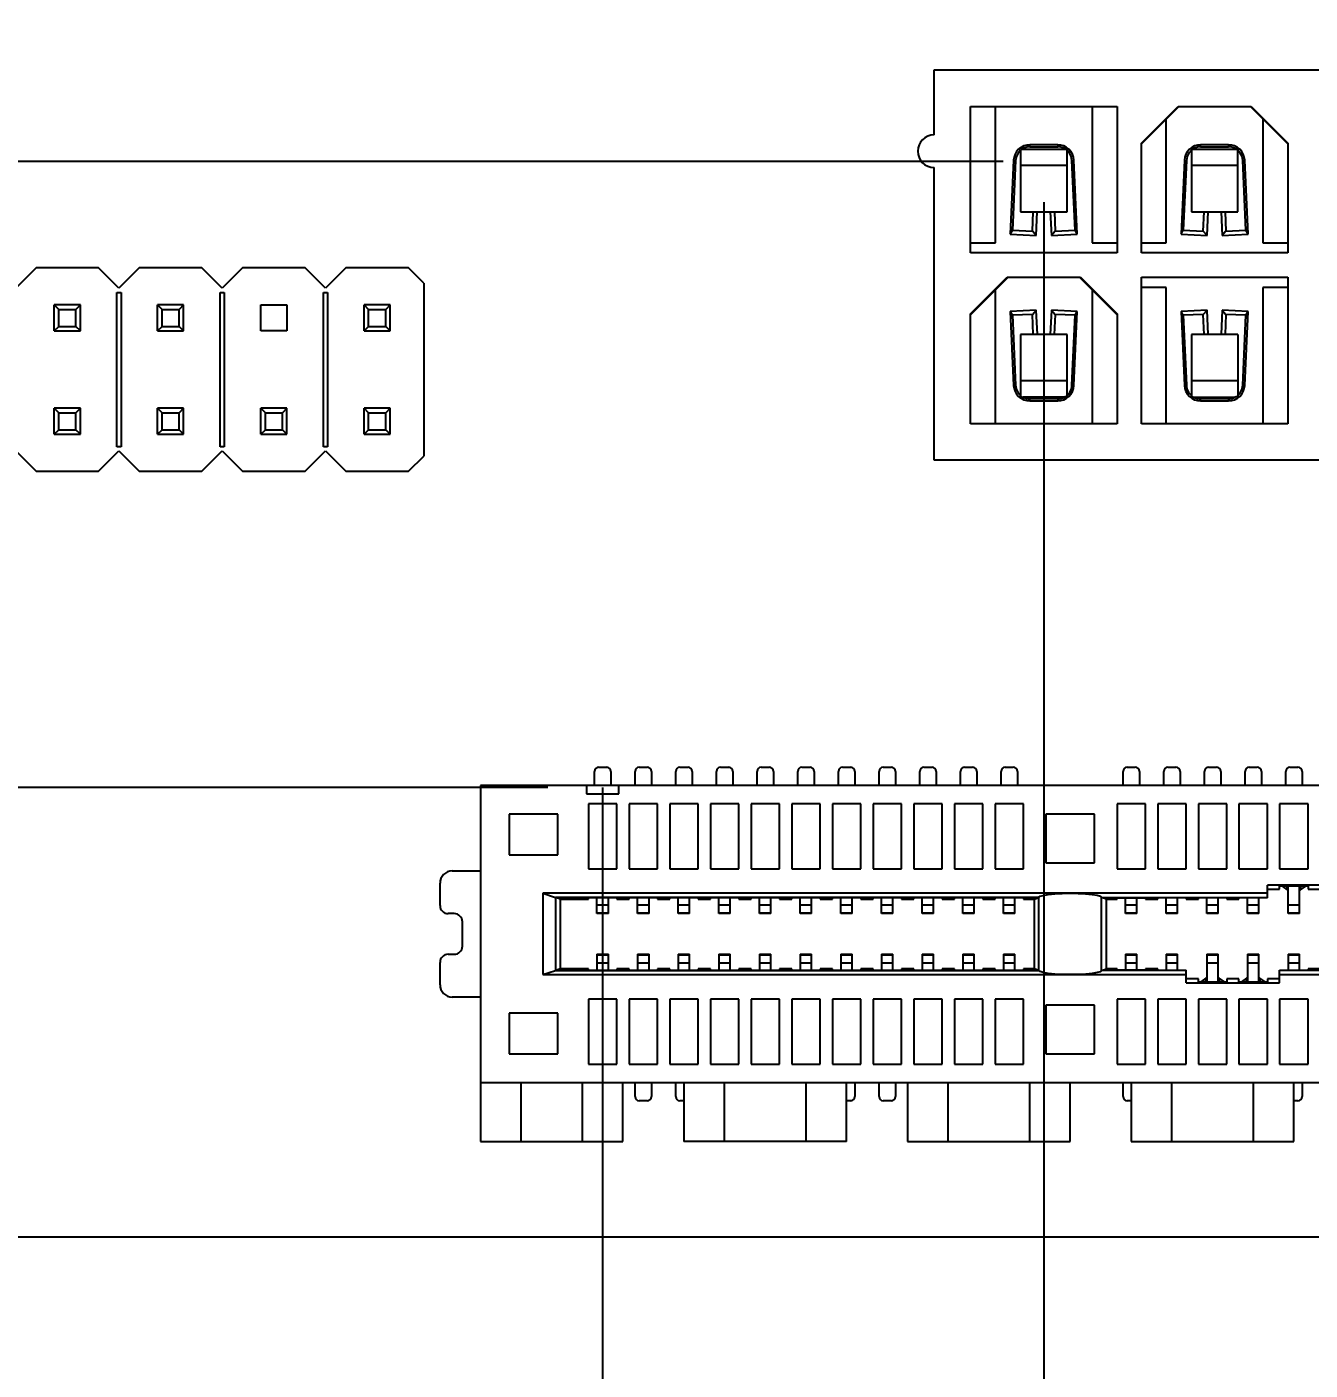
# Model space of a CAD drawing. Header units: millimetres. Extents: x 0 to 841, y 0 to 594.
# Drawn here: x 250.49 to 282.05, y 310.36 to 343.4 of the extents above; entities that cross this region are included whole.
import ezdxf

# ---------------------------------------------------------------- set-up
doc = ezdxf.new("R2010")
doc.units = ezdxf.units.MM
doc.header["$LTSCALE"] = 46.255
doc.layers.get('0').update_dxf_attribs({"linetype": 'CONTINUOUS'})
doc.layers.add('ASSEM_MEM', color=7, linetype='CONTINUOUS')
doc.styles.get("Standard").update_dxf_attribs({"font": 'txt', "width": 0.8})
doc.dimstyles.new('DIMSTYLE_1', dxfattribs={"dimtxt": 3, "dimasz": 2.1, "dimexe": 2, "dimexo": 1, "dimgap": 0.75, "dimtad": 0, "dimtih": 1, "dimtoh": 1, "dimzin": 0, "dimdsep": 46, "dimtxsty": 'STANDARD', "dimblk": '_FILLED', "dimblk1": '_FILLED', "dimblk2": '_FILLED', "dimcen": 0.09, "dimazin": 0, "dimtp": 0.01, "dimtm": 0.01, "dimtfac": 1, "dimtofl": 0, "dimtmove": 0, "dimatfit": 3, "dimldrblk": '_FILLED', "dimfxl": 1, "dimtolj": 1, "dimtzin": 0, "dimarcsym": 0})

# ---------------------------------------------------------------- blocks, each defined once
blk = doc.blocks.new('*D12')
at = {"color": 7, "linetype": 'CONTINUOUS'}
blk.add_line((264.647, 324.69), (264.647, 292.199), dxfattribs=at)
at = {"color": 7, "linetype": 'CONTINUOUS', "insert": (260.897, 290.699), "char_height": 3, "width": 12, "attachment_point": 3, "rotation": 90, "line_spacing_factor": 0.9}
blk.add_mtext('48.55', dxfattribs=at)
blk = doc.blocks.new('_FILLED')
at = {"color": 0, "linetype": 'BYBLOCK'}
blk.add_solid([(0, 0), (-1, 0.167), (-1, -0.167)], dxfattribs=at)
blk = doc.blocks.new('*D13')
at = {"color": 7, "linetype": 'CONTINUOUS'}
blk.add_line((275.497, 339.09), (275.497, 293.135), dxfattribs=at)
at = {"color": 7, "linetype": 'CONTINUOUS', "insert": (271.747, 291.635), "char_height": 3, "width": 12, "attachment_point": 3, "rotation": 90, "line_spacing_factor": 0.9}
blk.add_mtext('59.40', dxfattribs=at)
blk = doc.blocks.new('*D14')
at = {"color": 7, "linetype": 'CONTINUOUS'}
blk.add_line((350.897, 328.99), (350.897, 293.228), dxfattribs=at)
at = {"color": 7, "linetype": 'CONTINUOUS', "insert": (347.147, 291.728), "char_height": 3, "width": 14.4, "attachment_point": 3, "rotation": 90, "line_spacing_factor": 0.9}
blk.add_mtext('134.80', dxfattribs=at)
blk = doc.blocks.new('*D30')
at = {"color": 7, "linetype": 'CONTINUOUS'}
blk.add_line((263.297, 324.69), (189.035, 324.69), dxfattribs=at)
at = {"color": 7, "linetype": 'CONTINUOUS', "insert": (187.535, 328.44), "char_height": 3, "width": 14.4, "attachment_point": 3, "line_spacing_factor": 0.9}
blk.add_mtext('161.95', dxfattribs=at)
blk = doc.blocks.new('*D31')
at = {"color": 7, "linetype": 'CONTINUOUS'}
for p, q in [((235.797, 340.09), (234.19, 336.521)), ((274.497, 340.09), (235.797, 340.09)), ((234.19, 336.521), (189.035, 336.521))]:
    blk.add_line(p, q, dxfattribs=at)
at = {"color": 7, "linetype": 'CONTINUOUS', "insert": (187.535, 340.271), "char_height": 3, "width": 14.4, "attachment_point": 3, "line_spacing_factor": 0.9}
blk.add_mtext('146.55', dxfattribs=at)
blk = doc.blocks.new('*D55')
at = {"color": 7, "linetype": 'CONTINUOUS'}
blk.add_line((385.407, 330.505), (385.407, 294.565), dxfattribs=at)
at = {"color": 7, "linetype": 'CONTINUOUS', "insert": (381.657, 293.065), "char_height": 3, "width": 14.4, "attachment_point": 3, "rotation": 90, "line_spacing_factor": 0.9}
blk.add_mtext('169.31', dxfattribs=at)

msp = doc.modelspace()

# ---------------------------------------------------------------- linework, layer by layer
at = {"layer": 'ASSEM_MEM', "color": 7, "linetype": 'CONTINUOUS'}
for p, q in [((272.797, 342.34), (324.397, 342.34)), ((272.797, 340.74), (272.797, 342.34)), ((273.697, 341.44), (277.297, 341.44)), ((273.697, 337.84), (273.697, 341.44)), ((274.307, 338.09), (274.307, 341.44)), ((276.687, 341.44), (276.687, 338.09)), ((277.297, 341.44), (277.297, 337.84)), ((277.897, 340.54), (278.797, 341.44)), ((277.897, 340.52), (278.817, 341.44)), ((278.797, 341.44), (280.597, 341.44)), ((281.497, 340.52), (280.576, 341.44)), ((280.597, 341.44), (281.497, 340.54)), ((278.507, 338.09), (278.507, 341.13)), ((280.887, 341.13), (280.887, 338.09)), ((274.927, 340.378), (274.927, 338.85)), ((274.958, 340.39), (276.035, 340.39)), ((275.839, 340.5), (275.154, 340.5)), ((275.154, 340.45), (275.154, 340.5)), ((275.154, 340.45), (275.839, 340.45)), ((275.839, 340.5), (275.839, 340.45)), ((276.067, 338.85), (276.067, 340.378)), ((277.897, 337.84), (277.897, 340.54)), ((279.127, 340.378), (279.127, 338.85)), ((279.158, 340.39), (280.235, 340.39)), ((280.039, 340.5), (279.354, 340.5)), ((279.354, 340.45), (279.354, 340.5)), ((279.354, 340.45), (280.039, 340.45)), ((280.039, 340.5), (280.039, 340.45)), ((280.267, 338.85), (280.267, 340.378)), ((281.497, 340.54), (281.497, 337.84)), ((272.797, 332.74), (272.797, 339.94)), ((274.754, 340.118), (274.672, 338.298)), ((274.804, 340.116), (274.726, 338.396)), ((274.754, 340.118), (274.804, 340.116)), ((276.067, 339.99), (274.927, 339.99)), ((276.189, 340.116), (276.239, 340.118)), ((276.267, 338.396), (276.189, 340.116)), ((276.321, 338.298), (276.239, 340.118)), ((278.954, 340.118), (278.872, 338.298)), ((279.004, 340.116), (278.926, 338.396)), ((278.954, 340.118), (279.004, 340.116)), ((280.267, 339.99), (279.127, 339.99)), ((280.389, 340.116), (280.439, 340.118)), ((280.467, 338.396), (280.389, 340.116)), ((280.521, 338.298), (280.439, 340.118)), ((274.927, 338.85), (276.067, 338.85)), ((275.216, 338.374), (275.237, 338.85)), ((275.311, 338.269), (275.337, 338.85)), ((275.656, 338.85), (275.682, 338.269)), ((275.756, 338.85), (275.777, 338.374)), ((279.127, 338.85), (280.267, 338.85)), ((279.416, 338.374), (279.437, 338.85)), ((279.511, 338.269), (279.537, 338.85)), ((279.856, 338.85), (279.882, 338.269)), ((279.956, 338.85), (279.977, 338.374)), ((274.672, 338.298), (274.726, 338.396)), ((274.672, 338.298), (275.311, 338.269)), ((274.726, 338.396), (275.216, 338.374)), ((275.311, 338.269), (275.216, 338.374)), ((275.777, 338.374), (275.682, 338.269)), ((275.682, 338.269), (276.321, 338.298)), ((275.777, 338.374), (276.267, 338.396)), ((276.321, 338.298), (276.267, 338.396)), ((278.872, 338.298), (278.926, 338.396)), ((278.872, 338.298), (279.511, 338.269)), ((278.926, 338.396), (279.416, 338.374)), ((279.511, 338.269), (279.416, 338.374)), ((279.977, 338.374), (279.882, 338.269)), ((279.882, 338.269), (280.521, 338.298)), ((279.977, 338.374), (280.467, 338.396)), ((280.521, 338.298), (280.467, 338.396)), ((273.697, 338.09), (274.307, 338.09)), ((276.687, 338.09), (277.297, 338.09)), ((277.897, 338.09), (278.507, 338.09)), ((280.887, 338.09), (281.497, 338.09)), ((277.297, 337.84), (273.697, 337.84)), ((281.497, 337.84), (277.897, 337.84)), ((250.712, 337.47), (250.212, 336.97)), ((252.252, 337.47), (250.712, 337.47)), ((252.752, 336.97), (252.252, 337.47)), ((253.252, 337.47), (252.752, 336.97)), ((254.792, 337.47), (253.252, 337.47)), ((255.292, 336.97), (254.792, 337.47)), ((255.792, 337.47), (255.292, 336.97)), ((257.332, 337.47), (255.792, 337.47)), ((257.832, 336.97), (257.332, 337.47)), ((258.332, 337.47), (257.832, 336.97)), ((259.872, 337.47), (258.332, 337.47)), ((260.247, 337.095), (259.872, 337.47)), ((260.247, 337.095), (260.247, 332.845)), ((273.697, 336.34), (274.597, 337.24)), ((273.697, 336.32), (274.617, 337.24)), ((274.597, 337.24), (276.397, 337.24)), ((277.297, 336.32), (276.376, 337.24)), ((276.397, 337.24), (277.297, 336.34)), ((277.897, 337.24), (281.497, 337.24)), ((277.897, 333.64), (277.897, 337.24)), ((278.507, 336.99), (277.897, 336.99)), ((278.507, 333.64), (278.507, 336.99)), ((281.497, 336.99), (280.887, 336.99)), ((280.887, 336.99), (280.887, 333.64)), ((281.497, 337.24), (281.497, 333.64)), ((252.702, 336.87), (252.802, 336.87)), ((252.702, 333.07), (252.702, 336.87)), ((252.802, 336.87), (252.802, 333.07)), ((255.242, 336.87), (255.342, 336.87)), ((255.242, 333.07), (255.242, 336.87)), ((255.342, 336.87), (255.342, 333.07)), ((257.782, 336.87), (257.882, 336.87)), ((257.782, 333.07), (257.782, 336.87)), ((257.882, 336.87), (257.882, 333.07)), ((274.307, 333.64), (274.307, 336.93)), ((276.687, 336.93), (276.687, 333.64)), ((251.272, 336.45), (251.162, 336.56)), ((251.802, 336.56), (251.162, 336.56)), ((251.162, 335.92), (251.162, 336.56)), ((251.272, 336.45), (251.692, 336.45)), ((251.272, 336.03), (251.272, 336.45)), ((251.802, 336.56), (251.692, 336.45)), ((251.692, 336.03), (251.692, 336.45)), ((251.802, 335.92), (251.802, 336.56)), ((253.812, 336.45), (253.702, 336.56)), ((254.342, 336.56), (253.702, 336.56)), ((253.702, 335.92), (253.702, 336.56)), ((253.812, 336.45), (254.232, 336.45)), ((253.812, 336.03), (253.812, 336.45)), ((254.342, 336.56), (254.232, 336.45)), ((254.232, 336.03), (254.232, 336.45)), ((254.342, 335.92), (254.342, 336.56)), ((256.242, 336.56), (256.882, 336.56)), ((256.242, 335.92), (256.242, 336.56)), ((256.882, 336.56), (256.882, 335.92)), ((258.892, 336.45), (258.782, 336.56)), ((259.422, 336.56), (258.782, 336.56)), ((258.782, 335.92), (258.782, 336.56)), ((258.892, 336.45), (259.312, 336.45)), ((258.892, 336.03), (258.892, 336.45)), ((259.422, 336.56), (259.312, 336.45)), ((259.312, 336.03), (259.312, 336.45)), ((259.422, 335.92), (259.422, 336.56)), ((273.697, 333.64), (273.697, 336.34)), ((275.311, 336.431), (274.672, 336.403)), ((274.726, 336.305), (274.672, 336.403)), ((274.672, 336.403), (274.754, 334.582)), ((275.216, 336.327), (274.726, 336.305)), ((274.726, 336.305), (274.804, 334.585)), ((275.216, 336.327), (275.311, 336.431)), ((275.238, 335.83), (275.216, 336.327)), ((275.338, 335.83), (275.311, 336.431)), ((275.682, 336.431), (275.655, 335.83)), ((276.321, 336.403), (275.682, 336.431)), ((275.682, 336.431), (275.777, 336.327)), ((275.777, 336.327), (275.755, 335.83)), ((276.267, 336.305), (275.777, 336.327)), ((276.189, 334.585), (276.267, 336.305)), ((276.239, 334.582), (276.321, 336.403)), ((276.267, 336.305), (276.321, 336.403)), ((277.297, 336.34), (277.297, 333.64)), ((279.511, 336.431), (278.872, 336.403)), ((278.926, 336.305), (278.872, 336.403)), ((278.872, 336.403), (278.954, 334.582)), ((279.416, 336.327), (278.926, 336.305)), ((278.926, 336.305), (279.004, 334.585)), ((279.416, 336.327), (279.511, 336.431)), ((279.438, 335.83), (279.416, 336.327)), ((279.538, 335.83), (279.511, 336.431)), ((279.882, 336.431), (279.855, 335.83)), ((280.521, 336.403), (279.882, 336.431)), ((279.882, 336.431), (279.977, 336.327)), ((279.977, 336.327), (279.955, 335.83)), ((280.467, 336.305), (279.977, 336.327)), ((280.389, 334.585), (280.467, 336.305)), ((280.439, 334.582), (280.521, 336.403)), ((280.467, 336.305), (280.521, 336.403)), ((251.162, 335.92), (251.272, 336.03)), ((251.272, 336.03), (251.692, 336.03)), ((251.802, 335.92), (251.692, 336.03)), ((253.702, 335.92), (253.812, 336.03)), ((253.812, 336.03), (254.232, 336.03)), ((254.342, 335.92), (254.232, 336.03)), ((258.782, 335.92), (258.892, 336.03)), ((258.892, 336.03), (259.312, 336.03)), ((259.422, 335.92), (259.312, 336.03)), ((251.162, 335.92), (251.802, 335.92)), ((253.702, 335.92), (254.342, 335.92)), ((256.882, 335.92), (256.242, 335.92)), ((258.782, 335.92), (259.422, 335.92)), ((276.067, 335.83), (274.927, 335.83)), ((274.927, 335.83), (274.927, 334.313)), ((276.067, 334.313), (276.067, 335.83)), ((280.267, 335.83), (279.127, 335.83)), ((279.127, 335.83), (279.127, 334.313)), ((280.267, 335.83), (280.267, 334.313)), ((276.067, 334.69), (274.927, 334.69)), ((280.267, 334.69), (279.127, 334.69)), ((274.804, 334.585), (274.754, 334.582)), ((276.239, 334.582), (276.189, 334.585)), ((279.004, 334.585), (278.954, 334.582)), ((280.439, 334.582), (280.389, 334.585)), ((251.272, 333.91), (251.162, 334.02)), ((251.802, 334.02), (251.162, 334.02)), ((251.162, 333.38), (251.162, 334.02)), ((251.802, 334.02), (251.692, 333.91)), ((251.802, 333.38), (251.802, 334.02)), ((253.812, 333.91), (253.702, 334.02)), ((254.342, 334.02), (253.702, 334.02)), ((253.702, 333.38), (253.702, 334.02)), ((254.342, 334.02), (254.232, 333.91)), ((254.342, 333.38), (254.342, 334.02)), ((256.352, 333.91), (256.242, 334.02)), ((256.882, 334.02), (256.242, 334.02)), ((256.242, 333.38), (256.242, 334.02)), ((256.882, 334.02), (256.772, 333.91)), ((256.882, 333.38), (256.882, 334.02)), ((258.892, 333.91), (258.782, 334.02)), ((259.422, 334.02), (258.782, 334.02)), ((258.782, 333.38), (258.782, 334.02)), ((259.422, 334.02), (259.312, 333.91)), ((259.422, 333.38), (259.422, 334.02)), ((276.002, 334.29), (274.991, 334.29)), ((275.839, 334.25), (275.154, 334.25)), ((275.154, 334.2), (275.154, 334.25)), ((275.154, 334.2), (275.839, 334.2)), ((275.839, 334.25), (275.839, 334.2)), ((279.191, 334.29), (280.202, 334.29)), ((280.039, 334.25), (279.354, 334.25)), ((279.354, 334.2), (279.354, 334.25)), ((279.354, 334.2), (280.039, 334.2)), ((280.039, 334.25), (280.039, 334.2)), ((251.272, 333.91), (251.692, 333.91)), ((251.272, 333.49), (251.272, 333.91)), ((251.692, 333.49), (251.692, 333.91)), ((253.812, 333.91), (254.232, 333.91)), ((253.812, 333.49), (253.812, 333.91)), ((254.232, 333.49), (254.232, 333.91)), ((256.352, 333.91), (256.772, 333.91)), ((256.352, 333.49), (256.352, 333.91)), ((256.772, 333.49), (256.772, 333.91)), ((258.892, 333.91), (259.312, 333.91)), ((258.892, 333.49), (258.892, 333.91)), ((259.312, 333.49), (259.312, 333.91)), ((251.162, 333.38), (251.272, 333.49)), ((251.162, 333.38), (251.802, 333.38)), ((251.272, 333.49), (251.692, 333.49)), ((251.802, 333.38), (251.692, 333.49)), ((253.702, 333.38), (253.812, 333.49)), ((253.702, 333.38), (254.342, 333.38)), ((253.812, 333.49), (254.232, 333.49)), ((254.342, 333.38), (254.232, 333.49)), ((256.242, 333.38), (256.352, 333.49)), ((256.242, 333.38), (256.882, 333.38)), ((256.352, 333.49), (256.772, 333.49)), ((256.882, 333.38), (256.772, 333.49)), ((258.782, 333.38), (258.892, 333.49)), ((258.782, 333.38), (259.422, 333.38)), ((258.892, 333.49), (259.312, 333.49)), ((259.422, 333.38), (259.312, 333.49)), ((277.297, 333.64), (273.697, 333.64)), ((281.497, 333.64), (277.897, 333.64)), ((252.802, 333.07), (252.702, 333.07)), ((255.342, 333.07), (255.242, 333.07)), ((257.882, 333.07), (257.782, 333.07)), ((250.212, 332.97), (250.712, 332.47)), ((252.252, 332.47), (252.752, 332.97)), ((252.752, 332.97), (253.252, 332.47)), ((254.792, 332.47), (255.292, 332.97)), ((255.292, 332.97), (255.792, 332.47)), ((257.332, 332.47), (257.832, 332.97)), ((257.832, 332.97), (258.332, 332.47)), ((259.872, 332.47), (260.247, 332.845)), ((324.397, 332.74), (272.797, 332.74)), ((250.712, 332.47), (252.252, 332.47)), ((253.252, 332.47), (254.792, 332.47)), ((255.792, 332.47), (257.332, 332.47)), ((258.332, 332.47), (259.872, 332.47)), ((264.447, 324.74), (264.447, 325.09)), ((264.547, 325.19), (264.747, 325.19)), ((264.847, 325.09), (264.847, 324.74)), ((265.447, 324.74), (265.447, 325.09)), ((265.547, 325.19), (265.747, 325.19)), ((265.847, 325.09), (265.847, 324.74)), ((266.447, 324.74), (266.447, 325.09)), ((266.547, 325.19), (266.747, 325.19)), ((266.847, 325.09), (266.847, 324.74)), ((267.447, 324.74), (267.447, 325.09)), ((267.547, 325.19), (267.747, 325.19)), ((267.847, 325.09), (267.847, 324.74)), ((268.447, 324.74), (268.447, 325.09)), ((268.547, 325.19), (268.747, 325.19)), ((268.847, 325.09), (268.847, 324.74)), ((269.447, 324.74), (269.447, 325.09)), ((269.547, 325.19), (269.747, 325.19)), ((269.847, 325.09), (269.847, 324.74)), ((270.447, 324.74), (270.447, 325.09)), ((270.547, 325.19), (270.747, 325.19)), ((270.847, 325.09), (270.847, 324.74)), ((271.447, 324.74), (271.447, 325.09)), ((271.547, 325.19), (271.747, 325.19)), ((271.847, 325.09), (271.847, 324.74)), ((272.447, 324.74), (272.447, 325.09)), ((272.547, 325.19), (272.747, 325.19)), ((272.847, 325.09), (272.847, 324.74)), ((273.447, 324.74), (273.447, 325.09)), ((273.547, 325.19), (273.747, 325.19)), ((273.847, 325.09), (273.847, 324.74)), ((274.447, 324.74), (274.447, 325.09)), ((274.547, 325.19), (274.747, 325.19)), ((274.847, 325.09), (274.847, 324.74)), ((277.447, 324.74), (277.447, 325.09)), ((277.547, 325.19), (277.747, 325.19)), ((277.847, 325.09), (277.847, 324.74)), ((278.447, 324.74), (278.447, 325.09)), ((278.547, 325.19), (278.747, 325.19)), ((278.847, 325.09), (278.847, 324.74)), ((279.447, 324.74), (279.447, 325.09)), ((279.547, 325.19), (279.747, 325.19)), ((279.847, 325.09), (279.847, 324.74)), ((280.447, 324.74), (280.447, 325.09)), ((280.547, 325.19), (280.747, 325.19)), ((280.847, 325.09), (280.847, 324.74)), ((281.447, 324.74), (281.447, 325.09)), ((281.547, 325.19), (281.747, 325.19)), ((281.847, 325.09), (281.847, 324.74)), ((300.647, 324.74), (261.647, 324.74)), ((261.647, 324.74), (261.647, 315.99)), ((264.247, 324.74), (264.247, 324.54)), ((265.047, 324.54), (265.047, 324.74)), ((264.247, 324.54), (265.047, 324.54)), ((264.997, 324.29), (264.297, 324.29)), ((264.297, 324.29), (264.297, 322.69)), ((264.997, 322.69), (264.997, 324.29)), ((265.997, 324.29), (265.297, 324.29)), ((265.297, 324.29), (265.297, 322.69)), ((265.997, 322.69), (265.997, 324.29)), ((266.997, 324.29), (266.297, 324.29)), ((266.297, 324.29), (266.297, 322.69)), ((266.997, 322.69), (266.997, 324.29)), ((267.997, 324.29), (267.297, 324.29)), ((267.297, 324.29), (267.297, 322.69)), ((267.997, 322.69), (267.997, 324.29)), ((268.997, 324.29), (268.297, 324.29)), ((268.297, 324.29), (268.297, 322.69)), ((268.997, 322.69), (268.997, 324.29)), ((269.997, 324.29), (269.297, 324.29)), ((269.297, 324.29), (269.297, 322.69)), ((269.997, 322.69), (269.997, 324.29)), ((270.997, 324.29), (270.297, 324.29)), ((270.297, 324.29), (270.297, 322.69)), ((270.997, 322.69), (270.997, 324.29)), ((271.997, 324.29), (271.297, 324.29)), ((271.297, 324.29), (271.297, 322.69)), ((271.997, 322.69), (271.997, 324.29)), ((272.997, 324.29), (272.297, 324.29)), ((272.297, 324.29), (272.297, 322.69)), ((272.997, 322.69), (272.997, 324.29)), ((273.997, 324.29), (273.297, 324.29)), ((273.297, 324.29), (273.297, 322.69)), ((273.997, 322.69), (273.997, 324.29)), ((274.997, 324.29), (274.297, 324.29)), ((274.297, 324.29), (274.297, 322.69)), ((274.997, 322.69), (274.997, 324.29)), ((277.997, 324.29), (277.297, 324.29)), ((277.297, 324.29), (277.297, 322.69)), ((277.997, 322.69), (277.997, 324.29)), ((278.997, 324.29), (278.297, 324.29)), ((278.297, 324.29), (278.297, 322.69)), ((278.997, 322.69), (278.997, 324.29)), ((279.997, 324.29), (279.297, 324.29)), ((279.297, 324.29), (279.297, 322.69)), ((279.997, 322.69), (279.997, 324.29)), ((280.997, 324.29), (280.297, 324.29)), ((280.297, 324.29), (280.297, 322.69)), ((280.997, 322.69), (280.997, 324.29)), ((281.997, 324.29), (281.297, 324.29)), ((281.297, 324.29), (281.297, 322.69)), ((281.997, 322.69), (281.997, 324.29)), ((263.547, 324.04), (262.347, 324.04)), ((262.347, 324.04), (262.347, 323.04)), ((263.547, 323.04), (263.547, 324.04)), ((276.747, 324.04), (275.547, 324.04)), ((275.547, 324.04), (275.547, 322.84)), ((276.747, 322.84), (276.747, 324.04)), ((262.347, 323.04), (263.547, 323.04)), ((275.547, 322.84), (276.747, 322.84)), ((260.947, 322.64), (261.647, 322.64)), ((264.297, 322.69), (264.997, 322.69)), ((265.297, 322.69), (265.997, 322.69)), ((266.297, 322.69), (266.997, 322.69)), ((267.297, 322.69), (267.997, 322.69)), ((268.297, 322.69), (268.997, 322.69)), ((269.297, 322.69), (269.997, 322.69)), ((270.297, 322.69), (270.997, 322.69)), ((271.297, 322.69), (271.997, 322.69)), ((272.297, 322.69), (272.997, 322.69)), ((273.297, 322.69), (273.997, 322.69)), ((274.297, 322.69), (274.997, 322.69)), ((277.297, 322.69), (277.997, 322.69)), ((278.297, 322.69), (278.997, 322.69)), ((279.297, 322.69), (279.997, 322.69)), ((280.297, 322.69), (280.997, 322.69)), ((281.297, 322.69), (281.997, 322.69)), ((260.647, 321.79), (260.647, 322.34)), ((283.297, 322.29), (280.997, 322.29)), ((280.997, 321.982), (280.997, 322.29)), ((280.997, 322.19), (281.297, 322.19)), ((281.997, 322.27), (281.297, 322.27)), ((281.297, 322.19), (281.297, 322.27)), ((281.356, 322.27), (281.483, 322.179)), ((281.483, 322.179), (281.483, 322.27)), ((281.483, 322.179), (281.49, 322.175)), ((281.492, 322.233), (281.49, 322.175)), ((281.493, 322.27), (281.492, 322.233)), ((281.507, 321.59), (281.507, 322.27)), ((281.787, 321.59), (281.787, 322.27)), ((281.801, 322.233), (281.8, 322.27)), ((281.803, 322.175), (281.801, 322.233)), ((281.803, 322.175), (281.81, 322.179)), ((281.81, 322.27), (281.81, 322.179)), ((281.81, 322.179), (281.937, 322.27)), ((281.997, 322.27), (281.997, 322.19)), ((281.997, 322.19), (282.297, 322.19)), ((263.174, 322.09), (263.488, 321.986)), ((280.997, 322.09), (263.174, 322.09)), ((263.174, 322.09), (263.174, 320.09)), ((263.607, 321.95), (263.488, 321.986)), ((275.375, 321.986), (263.488, 321.986)), ((263.488, 321.986), (263.488, 320.195)), ((263.607, 321.95), (264.297, 321.95)), ((263.607, 320.23), (263.607, 321.95)), ((264.997, 321.982), (264.297, 321.982)), ((264.297, 321.95), (264.297, 321.982)), ((264.507, 321.59), (264.507, 321.982)), ((264.787, 321.797), (264.507, 321.797)), ((264.787, 321.59), (264.787, 321.982)), ((264.997, 321.982), (264.997, 321.95)), ((264.997, 321.95), (265.297, 321.95)), ((265.997, 321.982), (265.297, 321.982)), ((265.297, 321.95), (265.297, 321.982)), ((265.507, 321.59), (265.507, 321.982)), ((265.787, 321.797), (265.507, 321.797)), ((265.787, 321.59), (265.787, 321.982)), ((265.997, 321.982), (265.997, 321.95)), ((265.997, 321.95), (266.297, 321.95)), ((266.997, 321.982), (266.297, 321.982)), ((266.297, 321.95), (266.297, 321.982)), ((266.507, 321.59), (266.507, 321.982)), ((266.787, 321.797), (266.507, 321.797)), ((266.787, 321.59), (266.787, 321.982)), ((266.997, 321.982), (266.997, 321.95)), ((266.997, 321.95), (267.297, 321.95)), ((267.997, 321.982), (267.297, 321.982)), ((267.297, 321.95), (267.297, 321.982)), ((267.507, 321.59), (267.507, 321.982)), ((267.787, 321.797), (267.507, 321.797)), ((267.787, 321.59), (267.787, 321.982)), ((267.997, 321.982), (267.997, 321.95)), ((267.997, 321.95), (268.297, 321.95)), ((268.997, 321.982), (268.297, 321.982)), ((268.297, 321.95), (268.297, 321.982)), ((268.507, 321.59), (268.507, 321.982)), ((268.787, 321.797), (268.507, 321.797)), ((268.787, 321.59), (268.787, 321.982)), ((268.997, 321.982), (268.997, 321.95)), ((268.997, 321.95), (269.297, 321.95)), ((269.997, 321.982), (269.297, 321.982)), ((269.297, 321.95), (269.297, 321.982)), ((269.507, 321.59), (269.507, 321.982)), ((269.787, 321.797), (269.507, 321.797)), ((269.787, 321.59), (269.787, 321.982)), ((269.997, 321.982), (269.997, 321.95)), ((269.997, 321.95), (270.297, 321.95)), ((270.997, 321.982), (270.297, 321.982)), ((270.297, 321.95), (270.297, 321.982)), ((270.507, 321.59), (270.507, 321.982)), ((270.787, 321.797), (270.507, 321.797)), ((270.787, 321.59), (270.787, 321.982)), ((270.997, 321.982), (270.997, 321.95)), ((270.997, 321.95), (271.297, 321.95)), ((271.997, 321.982), (271.297, 321.982)), ((271.297, 321.95), (271.297, 321.982)), ((271.507, 321.59), (271.507, 321.982)), ((271.787, 321.797), (271.507, 321.797)), ((271.787, 321.59), (271.787, 321.982)), ((271.997, 321.982), (271.997, 321.95)), ((271.997, 321.95), (272.297, 321.95)), ((272.997, 321.982), (272.297, 321.982)), ((272.297, 321.95), (272.297, 321.982)), ((272.507, 321.59), (272.507, 321.982)), ((272.787, 321.797), (272.507, 321.797)), ((272.787, 321.59), (272.787, 321.982)), ((272.997, 321.982), (272.997, 321.95)), ((272.997, 321.95), (273.297, 321.95)), ((273.997, 321.982), (273.297, 321.982)), ((273.297, 321.95), (273.297, 321.982)), ((273.507, 321.59), (273.507, 321.982)), ((273.787, 321.797), (273.507, 321.797)), ((273.787, 321.59), (273.787, 321.982)), ((273.997, 321.982), (273.997, 321.95)), ((273.997, 321.95), (274.297, 321.95)), ((274.997, 321.982), (274.297, 321.982)), ((274.297, 321.95), (274.297, 321.982)), ((274.507, 321.59), (274.507, 321.982)), ((274.787, 321.797), (274.507, 321.797)), ((274.787, 321.59), (274.787, 321.982)), ((274.997, 321.982), (274.997, 321.95)), ((274.997, 321.95), (275.257, 321.95)), ((275.257, 321.95), (275.375, 321.986)), ((275.257, 321.95), (275.257, 320.23)), ((275.376, 320.189), (275.376, 321.992)), ((276.917, 321.992), (276.918, 321.986)), ((276.917, 320.189), (276.917, 321.992)), ((276.918, 321.986), (280.997, 321.986)), ((277.037, 321.95), (276.918, 321.986)), ((277.037, 321.95), (277.297, 321.95)), ((277.037, 320.23), (277.037, 321.95)), ((277.297, 321.982), (277.997, 321.982)), ((277.297, 321.95), (277.297, 321.982)), ((277.507, 321.59), (277.507, 321.982)), ((277.787, 321.797), (277.507, 321.797)), ((277.787, 321.59), (277.787, 321.982)), ((277.997, 321.982), (277.997, 321.95)), ((277.997, 321.95), (278.297, 321.95)), ((278.997, 321.982), (278.297, 321.982)), ((278.297, 321.95), (278.297, 321.982)), ((278.507, 321.59), (278.507, 321.982)), ((278.787, 321.797), (278.507, 321.797)), ((278.787, 321.59), (278.787, 321.982)), ((278.997, 321.982), (278.997, 321.95)), ((278.997, 321.95), (279.297, 321.95)), ((279.997, 321.982), (279.297, 321.982)), ((279.297, 321.95), (279.297, 321.982)), ((279.507, 321.59), (279.507, 321.982)), ((279.787, 321.797), (279.507, 321.797)), ((279.787, 321.59), (279.787, 321.982)), ((279.997, 321.982), (279.997, 321.95)), ((279.997, 321.95), (280.297, 321.95)), ((280.997, 321.982), (280.297, 321.982)), ((280.297, 321.95), (280.297, 321.982)), ((280.507, 321.59), (280.507, 321.982)), ((280.787, 321.797), (280.507, 321.797)), ((280.787, 321.59), (280.787, 321.982)), ((281.787, 321.797), (281.507, 321.797)), ((260.997, 321.59), (260.847, 321.59)), ((264.507, 321.608), (264.787, 321.608)), ((264.787, 321.59), (264.507, 321.59)), ((265.507, 321.608), (265.787, 321.608)), ((265.787, 321.59), (265.507, 321.59)), ((266.507, 321.608), (266.787, 321.608)), ((266.787, 321.59), (266.507, 321.59)), ((267.507, 321.608), (267.787, 321.608)), ((267.787, 321.59), (267.507, 321.59)), ((268.507, 321.608), (268.787, 321.608)), ((268.787, 321.59), (268.507, 321.59)), ((269.507, 321.608), (269.787, 321.608)), ((269.787, 321.59), (269.507, 321.59)), ((270.507, 321.608), (270.787, 321.608)), ((270.787, 321.59), (270.507, 321.59)), ((271.507, 321.608), (271.787, 321.608)), ((271.787, 321.59), (271.507, 321.59)), ((272.507, 321.608), (272.787, 321.608)), ((272.787, 321.59), (272.507, 321.59)), ((273.507, 321.608), (273.787, 321.608)), ((273.787, 321.59), (273.507, 321.59)), ((274.507, 321.608), (274.787, 321.608)), ((274.787, 321.59), (274.507, 321.59)), ((277.507, 321.608), (277.787, 321.608)), ((277.787, 321.59), (277.507, 321.59)), ((278.507, 321.608), (278.787, 321.608)), ((278.787, 321.59), (278.507, 321.59)), ((279.507, 321.608), (279.787, 321.608)), ((279.787, 321.59), (279.507, 321.59)), ((280.507, 321.608), (280.787, 321.608)), ((280.787, 321.59), (280.507, 321.59)), ((281.507, 321.608), (281.787, 321.608)), ((281.787, 321.59), (281.507, 321.59)), ((261.197, 320.79), (261.197, 321.39)), ((260.847, 320.59), (260.997, 320.59)), ((264.507, 320.59), (264.787, 320.59)), ((264.507, 320.59), (264.507, 320.198)), ((264.787, 320.573), (264.507, 320.573)), ((264.787, 320.198), (264.787, 320.59)), ((265.507, 320.59), (265.787, 320.59)), ((265.507, 320.59), (265.507, 320.198)), ((265.787, 320.573), (265.507, 320.573)), ((265.787, 320.198), (265.787, 320.59)), ((266.507, 320.59), (266.787, 320.59)), ((266.507, 320.59), (266.507, 320.198)), ((266.787, 320.573), (266.507, 320.573)), ((266.787, 320.198), (266.787, 320.59)), ((267.507, 320.59), (267.787, 320.59)), ((267.507, 320.59), (267.507, 320.198)), ((267.787, 320.573), (267.507, 320.573)), ((267.787, 320.198), (267.787, 320.59)), ((268.507, 320.59), (268.787, 320.59)), ((268.507, 320.59), (268.507, 320.198)), ((268.787, 320.573), (268.507, 320.573)), ((268.787, 320.198), (268.787, 320.59)), ((269.507, 320.59), (269.787, 320.59)), ((269.507, 320.59), (269.507, 320.198)), ((269.787, 320.573), (269.507, 320.573)), ((269.787, 320.198), (269.787, 320.59)), ((270.507, 320.59), (270.787, 320.59)), ((270.507, 320.59), (270.507, 320.198)), ((270.787, 320.573), (270.507, 320.573)), ((270.787, 320.198), (270.787, 320.59)), ((271.507, 320.59), (271.787, 320.59)), ((271.507, 320.59), (271.507, 320.198)), ((271.787, 320.573), (271.507, 320.573)), ((271.787, 320.198), (271.787, 320.59)), ((272.507, 320.59), (272.787, 320.59)), ((272.507, 320.59), (272.507, 320.198)), ((272.787, 320.573), (272.507, 320.573)), ((272.787, 320.198), (272.787, 320.59)), ((273.507, 320.59), (273.787, 320.59)), ((273.507, 320.59), (273.507, 320.198)), ((273.787, 320.573), (273.507, 320.573)), ((273.787, 320.198), (273.787, 320.59)), ((274.507, 320.59), (274.787, 320.59)), ((274.507, 320.59), (274.507, 320.198)), ((274.787, 320.573), (274.507, 320.573)), ((274.787, 320.198), (274.787, 320.59)), ((277.507, 320.59), (277.787, 320.59)), ((277.507, 320.59), (277.507, 320.198)), ((277.787, 320.573), (277.507, 320.573)), ((277.787, 320.198), (277.787, 320.59)), ((278.507, 320.59), (278.787, 320.59)), ((278.507, 320.59), (278.507, 320.198)), ((278.787, 320.573), (278.507, 320.573)), ((278.787, 320.198), (278.787, 320.59)), ((279.507, 320.59), (279.787, 320.59)), ((279.507, 320.59), (279.507, 319.911)), ((279.787, 320.573), (279.507, 320.573)), ((279.787, 319.911), (279.787, 320.59)), ((280.507, 320.59), (280.787, 320.59)), ((280.507, 320.59), (280.507, 319.911)), ((280.787, 320.573), (280.507, 320.573)), ((280.787, 319.911), (280.787, 320.59)), ((281.507, 320.59), (281.787, 320.59)), ((281.507, 320.59), (281.507, 320.198)), ((281.787, 320.573), (281.507, 320.573)), ((281.787, 320.198), (281.787, 320.59)), ((260.647, 319.84), (260.647, 320.39)), ((263.174, 320.09), (263.488, 320.195)), ((263.607, 320.23), (263.488, 320.195)), ((263.488, 320.195), (275.375, 320.195)), ((264.297, 320.23), (263.607, 320.23)), ((264.297, 320.198), (264.297, 320.23)), ((264.297, 320.198), (264.997, 320.198)), ((264.507, 320.383), (264.787, 320.383)), ((265.297, 320.23), (264.997, 320.23)), ((264.997, 320.23), (264.997, 320.198)), ((265.297, 320.198), (265.297, 320.23)), ((265.297, 320.198), (265.997, 320.198)), ((265.507, 320.383), (265.787, 320.383)), ((266.297, 320.23), (265.997, 320.23)), ((265.997, 320.23), (265.997, 320.198)), ((266.297, 320.198), (266.297, 320.23)), ((266.297, 320.198), (266.997, 320.198)), ((266.507, 320.383), (266.787, 320.383)), ((267.297, 320.23), (266.997, 320.23)), ((266.997, 320.23), (266.997, 320.198)), ((267.297, 320.198), (267.297, 320.23)), ((267.297, 320.198), (267.997, 320.198)), ((267.507, 320.383), (267.787, 320.383)), ((268.297, 320.23), (267.997, 320.23)), ((267.997, 320.23), (267.997, 320.198)), ((268.297, 320.198), (268.297, 320.23)), ((268.297, 320.198), (268.997, 320.198)), ((268.507, 320.383), (268.787, 320.383)), ((269.297, 320.23), (268.997, 320.23)), ((268.997, 320.23), (268.997, 320.198)), ((269.297, 320.198), (269.297, 320.23)), ((269.297, 320.198), (269.997, 320.198)), ((269.507, 320.383), (269.787, 320.383)), ((270.297, 320.23), (269.997, 320.23)), ((269.997, 320.23), (269.997, 320.198)), ((270.297, 320.198), (270.297, 320.23)), ((270.297, 320.198), (270.997, 320.198)), ((270.507, 320.383), (270.787, 320.383)), ((271.297, 320.23), (270.997, 320.23)), ((270.997, 320.23), (270.997, 320.198)), ((271.297, 320.198), (271.297, 320.23)), ((271.297, 320.198), (271.997, 320.198)), ((271.507, 320.383), (271.787, 320.383)), ((272.297, 320.23), (271.997, 320.23)), ((271.997, 320.23), (271.997, 320.198)), ((272.297, 320.198), (272.297, 320.23)), ((272.297, 320.198), (272.997, 320.198)), ((272.507, 320.383), (272.787, 320.383)), ((273.297, 320.23), (272.997, 320.23)), ((272.997, 320.23), (272.997, 320.198)), ((273.297, 320.198), (273.297, 320.23)), ((273.297, 320.198), (273.997, 320.198)), ((273.507, 320.383), (273.787, 320.383)), ((274.297, 320.23), (273.997, 320.23)), ((273.997, 320.23), (273.997, 320.198)), ((274.297, 320.198), (274.297, 320.23)), ((274.297, 320.198), (274.997, 320.198)), ((274.507, 320.383), (274.787, 320.383)), ((275.257, 320.23), (274.997, 320.23)), ((274.997, 320.23), (274.997, 320.198)), ((275.375, 320.195), (275.257, 320.23)), ((275.375, 320.195), (275.376, 320.189)), ((276.918, 320.195), (276.917, 320.189)), ((276.918, 320.195), (277.037, 320.23)), ((278.997, 320.195), (276.918, 320.195)), ((277.297, 320.23), (277.037, 320.23)), ((277.297, 320.198), (277.297, 320.23)), ((277.997, 320.198), (277.297, 320.198)), ((277.507, 320.383), (277.787, 320.383)), ((278.297, 320.23), (277.997, 320.23)), ((277.997, 320.23), (277.997, 320.198)), ((278.297, 320.198), (278.297, 320.23)), ((278.297, 320.198), (278.997, 320.198)), ((278.507, 320.383), (278.787, 320.383)), ((278.997, 319.89), (278.997, 320.198)), ((279.507, 320.383), (279.787, 320.383)), ((280.507, 320.383), (280.787, 320.383)), ((281.297, 320.198), (281.997, 320.198)), ((281.297, 319.89), (281.297, 320.198)), ((283.997, 320.195), (281.297, 320.195)), ((281.507, 320.383), (281.787, 320.383)), ((282.297, 320.23), (281.997, 320.23)), ((281.997, 320.23), (281.997, 320.198)), ((263.174, 320.09), (278.997, 320.09)), ((279.297, 319.99), (278.997, 319.99)), ((278.997, 319.89), (281.297, 319.89)), ((279.297, 319.911), (279.297, 319.99)), ((279.297, 319.911), (279.997, 319.911)), ((279.483, 320.002), (279.356, 319.911)), ((279.49, 320.006), (279.483, 320.002)), ((279.483, 319.911), (279.483, 320.002)), ((279.492, 319.925), (279.49, 320.006)), ((279.493, 319.911), (279.492, 319.925)), ((279.8, 319.911), (279.802, 319.965)), ((279.802, 319.965), (279.803, 320.006)), ((279.81, 320.002), (279.803, 320.006)), ((279.937, 319.911), (279.81, 320.002)), ((279.81, 320.002), (279.81, 319.911)), ((280.297, 319.99), (279.997, 319.99)), ((279.997, 319.99), (279.997, 319.911)), ((280.297, 319.911), (280.297, 319.99)), ((280.297, 319.911), (280.997, 319.911)), ((280.483, 320.002), (280.356, 319.911)), ((280.49, 320.006), (280.483, 320.002)), ((280.483, 319.911), (280.483, 320.002)), ((280.492, 319.925), (280.49, 320.006)), ((280.493, 319.911), (280.492, 319.925)), ((280.8, 319.911), (280.802, 319.965)), ((280.802, 319.965), (280.803, 320.006)), ((280.81, 320.002), (280.803, 320.006)), ((280.937, 319.911), (280.81, 320.002)), ((280.81, 320.002), (280.81, 319.911)), ((281.297, 319.99), (280.997, 319.99)), ((280.997, 319.99), (280.997, 319.911)), ((281.297, 320.09), (283.997, 320.09)), ((261.647, 319.54), (260.947, 319.54)), ((264.997, 319.49), (264.297, 319.49)), ((264.297, 319.49), (264.297, 317.89)), ((264.997, 317.89), (264.997, 319.49)), ((265.997, 319.49), (265.297, 319.49)), ((265.297, 319.49), (265.297, 317.89)), ((265.997, 317.89), (265.997, 319.49)), ((266.997, 319.49), (266.297, 319.49)), ((266.297, 319.49), (266.297, 317.89)), ((266.997, 317.89), (266.997, 319.49)), ((267.997, 319.49), (267.297, 319.49)), ((267.297, 319.49), (267.297, 317.89)), ((267.997, 317.89), (267.997, 319.49)), ((268.997, 319.49), (268.297, 319.49)), ((268.297, 319.49), (268.297, 317.89)), ((268.997, 317.89), (268.997, 319.49)), ((269.997, 319.49), (269.297, 319.49)), ((269.297, 319.49), (269.297, 317.89)), ((269.997, 317.89), (269.997, 319.49)), ((270.997, 319.49), (270.297, 319.49)), ((270.297, 319.49), (270.297, 317.89)), ((270.997, 317.89), (270.997, 319.49)), ((271.997, 319.49), (271.297, 319.49)), ((271.297, 319.49), (271.297, 317.89)), ((271.997, 317.89), (271.997, 319.49)), ((272.997, 319.49), (272.297, 319.49)), ((272.297, 319.49), (272.297, 317.89)), ((272.997, 317.89), (272.997, 319.49)), ((273.997, 319.49), (273.297, 319.49)), ((273.297, 319.49), (273.297, 317.89)), ((273.997, 317.89), (273.997, 319.49)), ((274.997, 319.49), (274.297, 319.49)), ((274.297, 319.49), (274.297, 317.89)), ((274.997, 317.89), (274.997, 319.49)), ((277.997, 319.49), (277.297, 319.49)), ((277.297, 319.49), (277.297, 317.89)), ((277.997, 317.89), (277.997, 319.49)), ((278.997, 319.49), (278.297, 319.49)), ((278.297, 319.49), (278.297, 317.89)), ((278.997, 317.89), (278.997, 319.49)), ((279.997, 319.49), (279.297, 319.49)), ((279.297, 319.49), (279.297, 317.89)), ((279.997, 317.89), (279.997, 319.49)), ((280.997, 319.49), (280.297, 319.49)), ((280.297, 319.49), (280.297, 317.89)), ((280.997, 317.89), (280.997, 319.49)), ((281.997, 319.49), (281.297, 319.49)), ((281.297, 319.49), (281.297, 317.89)), ((281.997, 317.89), (281.997, 319.49)), ((263.547, 319.14), (262.347, 319.14)), ((262.347, 319.14), (262.347, 318.14)), ((263.547, 318.14), (263.547, 319.14)), ((276.747, 319.34), (275.547, 319.34)), ((275.547, 319.34), (275.547, 318.14)), ((276.747, 318.14), (276.747, 319.34)), ((262.347, 318.14), (263.547, 318.14)), ((275.547, 318.14), (276.747, 318.14)), ((264.297, 317.89), (264.997, 317.89)), ((265.297, 317.89), (265.997, 317.89)), ((266.297, 317.89), (266.997, 317.89)), ((267.297, 317.89), (267.997, 317.89)), ((268.297, 317.89), (268.997, 317.89)), ((269.297, 317.89), (269.997, 317.89)), ((270.297, 317.89), (270.997, 317.89)), ((271.297, 317.89), (271.997, 317.89)), ((272.297, 317.89), (272.997, 317.89)), ((273.297, 317.89), (273.997, 317.89)), ((274.297, 317.89), (274.997, 317.89)), ((277.297, 317.89), (277.997, 317.89)), ((278.297, 317.89), (278.997, 317.89)), ((279.297, 317.89), (279.997, 317.89)), ((280.297, 317.89), (280.997, 317.89)), ((281.297, 317.89), (281.997, 317.89)), ((261.647, 317.44), (300.647, 317.44)), ((262.647, 315.99), (262.647, 317.44)), ((264.147, 317.44), (264.147, 315.99)), ((265.147, 315.99), (265.147, 317.44)), ((265.447, 317.09), (265.447, 317.44)), ((265.847, 317.44), (265.847, 317.09)), ((266.447, 317.09), (266.447, 317.44)), ((266.647, 317.44), (266.647, 315.99)), ((267.647, 315.99), (267.647, 317.44)), ((269.647, 317.44), (269.647, 315.99)), ((270.647, 315.99), (270.647, 317.44)), ((270.847, 317.44), (270.847, 317.09)), ((271.447, 317.09), (271.447, 317.44)), ((271.847, 317.44), (271.847, 317.09)), ((272.147, 317.44), (272.147, 315.99)), ((273.147, 315.99), (273.147, 317.44)), ((275.147, 317.44), (275.147, 315.99)), ((276.147, 315.99), (276.147, 317.44)), ((277.447, 317.09), (277.447, 317.44)), ((277.647, 317.44), (277.647, 315.99)), ((278.647, 315.99), (278.647, 317.44)), ((280.647, 317.44), (280.647, 315.99)), ((281.647, 315.99), (281.647, 317.44)), ((281.847, 317.44), (281.847, 317.09)), ((265.747, 316.99), (265.547, 316.99)), ((266.647, 316.99), (266.547, 316.99)), ((270.747, 316.99), (270.647, 316.99)), ((271.747, 316.99), (271.547, 316.99)), ((277.647, 316.99), (277.547, 316.99)), ((281.747, 316.99), (281.647, 316.99)), ((261.647, 315.99), (265.147, 315.99)), ((270.647, 315.99), (266.647, 315.99)), ((272.147, 315.99), (276.147, 315.99)), ((277.647, 315.99), (281.647, 315.99)), ((247.597, 313.64), (312.597, 313.64))]:
    msp.add_line(p, q, dxfattribs=at)
for points in [[(274.927, 340.367), (274.863, 340.296), (274.821, 340.209), (274.804, 340.116)], [(274.958, 340.39), (274.947, 340.387), (274.937, 340.383), (274.927, 340.378)], [(276.035, 340.39), (276.046, 340.387), (276.056, 340.383), (276.067, 340.378)], [(276.189, 340.116), (276.172, 340.209), (276.129, 340.296), (276.067, 340.367)], [(279.127, 340.367), (279.063, 340.296), (279.021, 340.209), (279.004, 340.116)], [(279.127, 340.378), (279.137, 340.383), (279.147, 340.387), (279.158, 340.39)], [(280.235, 340.39), (280.246, 340.387), (280.256, 340.383), (280.267, 340.378)], [(280.389, 340.116), (280.372, 340.209), (280.329, 340.296), (280.267, 340.367)], [(276.067, 334.313), (276.045, 334.304), (276.024, 334.297), (276.002, 334.29)], [(280.267, 334.313), (280.245, 334.304), (280.224, 334.297), (280.202, 334.29)], [(281.49, 322.175), (281.499, 322.167), (281.505, 322.158)], [(281.787, 322.148), (281.788, 322.158), (281.794, 322.167), (281.803, 322.175)], [(275.376, 321.992), (275.376, 321.99), (275.375, 321.988), (275.375, 321.986)], [(275.376, 321.992), (275.404, 322.017), (275.48, 322.04), (275.606, 322.061), (275.767, 322.077), (275.952, 322.087), (276.147, 322.09)], [(276.147, 322.09), (276.341, 322.087), (276.524, 322.077), (276.686, 322.062), (276.812, 322.041), (276.888, 322.017), (276.917, 321.992)], [(276.147, 320.09), (275.952, 320.094), (275.769, 320.103), (275.607, 320.119), (275.481, 320.14), (275.405, 320.164), (275.376, 320.189)], [(276.917, 320.189), (276.888, 320.163), (276.808, 320.139), (276.687, 320.119), (276.533, 320.104), (276.342, 320.094), (276.147, 320.09)], [(279.507, 320.032), (279.505, 320.023), (279.499, 320.014), (279.49, 320.006)], [(279.803, 320.006), (279.794, 320.014), (279.788, 320.023)], [(280.507, 320.032), (280.505, 320.023), (280.499, 320.014), (280.49, 320.006)], [(280.803, 320.006), (280.794, 320.014), (280.788, 320.023)]]:
    msp.add_lwpolyline(points, dxfattribs=at)
for centre, radius, start, end in [((272.797, 340.34), 0.4, 90, 270), ((275.154, 340.1), 0.4, 90, 177.4081), ((275.154, 340.1), 0.35, 90, 124.0477), ((275.839, 340.1), 0.4, 2.5919, 90), ((275.839, 340.1), 0.35, 55.9523, 90), ((279.354, 340.1), 0.4, 90, 177.4081), ((279.354, 340.1), 0.35, 90, 124.0477), ((280.039, 340.1), 0.4, 2.5919, 90), ((280.039, 340.1), 0.35, 55.9523, 90), ((275.154, 334.6), 0.4, 182.5919, 270), ((275.154, 334.6), 0.35, 182.5919, 229.5248), ((275.839, 334.6), 0.4, 270, 357.4081), ((275.839, 334.6), 0.35, 310.4752, 357.4081), ((279.354, 334.6), 0.4, 182.5919, 270), ((279.354, 334.6), 0.35, 182.5919, 229.5248), ((280.039, 334.6), 0.4, 270, 357.4081), ((280.039, 334.6), 0.35, 310.4752, 357.4081), ((275.154, 334.6), 0.35, 242.3396, 270), ((275.839, 334.6), 0.35, 270, 297.6604), ((279.354, 334.6), 0.35, 242.3396, 270), ((280.039, 334.6), 0.35, 270, 297.6604), ((264.547, 325.09), 0.1, 90, 180), ((264.747, 325.09), 0.1, 0, 90), ((265.547, 325.09), 0.1, 90, 180), ((265.747, 325.09), 0.1, 0, 90), ((266.547, 325.09), 0.1, 90, 180), ((266.747, 325.09), 0.1, 0, 90), ((267.547, 325.09), 0.1, 90, 180), ((267.747, 325.09), 0.1, 0, 90), ((268.547, 325.09), 0.1, 90, 180), ((268.747, 325.09), 0.1, 0, 90), ((269.547, 325.09), 0.1, 90, 180), ((269.747, 325.09), 0.1, 0, 90), ((270.547, 325.09), 0.1, 90, 180), ((270.747, 325.09), 0.1, 0, 90), ((271.547, 325.09), 0.1, 90, 180), ((271.747, 325.09), 0.1, 0, 90), ((272.547, 325.09), 0.1, 90, 180), ((272.747, 325.09), 0.1, 0, 90), ((273.547, 325.09), 0.1, 90, 180), ((273.747, 325.09), 0.1, 0, 90), ((274.547, 325.09), 0.1, 90, 180), ((274.747, 325.09), 0.1, 0, 90), ((277.547, 325.09), 0.1, 90, 180), ((277.747, 325.09), 0.1, 0, 90), ((278.547, 325.09), 0.1, 90, 180), ((278.747, 325.09), 0.1, 0, 90), ((279.547, 325.09), 0.1, 90, 180), ((279.747, 325.09), 0.1, 0, 90), ((280.547, 325.09), 0.1, 90, 180), ((280.747, 325.09), 0.1, 0, 90), ((281.547, 325.09), 0.1, 90, 180), ((281.747, 325.09), 0.1, 0, 90), ((260.947, 322.34), 0.3, 90, 180), ((260.847, 321.79), 0.2, 180, 270), ((260.997, 321.39), 0.2, 0, 90), ((260.997, 320.79), 0.2, 270, 360), ((260.847, 320.39), 0.2, 90, 180), ((260.947, 319.84), 0.3, 180, 270), ((265.547, 317.09), 0.1, 180, 270), ((265.747, 317.09), 0.1, 270, 360), ((266.547, 317.09), 0.1, 180, 270), ((270.747, 317.09), 0.1, 270, 360), ((271.547, 317.09), 0.1, 180, 270), ((271.747, 317.09), 0.1, 270, 360), ((277.547, 317.09), 0.1, 180, 270), ((281.747, 317.09), 0.1, 270, 360)]:
    msp.add_arc(centre, radius, start, end, dxfattribs=at)
for centre in [(275.154, 335.599), (279.354, 335.599)]:
    msp.add_ellipse(centre, major_axis=(0, 1.331), ratio=0.661438, start_param=-3.402523, end_param=-3.327155, dxfattribs=at)

# ---------------------------------------------------------------- dimensions: what is measured, and where the dimension line sits
at = {"color": 7, "linetype": 'CONTINUOUS'}
for feature_location, offset, dtype, origin, picture, middle in [((263.297, 324.69), (-74.262, 0), 0, (264.297, 486.64), '*D30', (180.71, 326.94)), ((274.497, 340.09), (-85.462, -3.57), 0, (275.497, 486.64), '*D31', (180.71, 338.771)), ((275.497, 339.09), (0, -45.956), 1, (216.097, 340.09), '*D13', (273.247, 285.635)), ((385.407, 330.505), (0, -35.94), 1, (216.097, 331.505), '*D55', (383.156, 285.865)), ((350.897, 328.99), (0, -35.762), 1, (216.097, 329.99), '*D14', (348.647, 284.828)), ((264.647, 324.69), (0, -32.491), 1, (216.097, 325.69), '*D12', (262.396, 284.774))]:
    dim = msp.add_ordinate_dim(feature_location=feature_location, offset=offset, dtype=dtype, origin=origin, dimstyle='DIMSTYLE_1', override={"dimtad": 1, "dimtih": 0, "dimtoh": 0}, dxfattribs=at)
    dim.commit()
    dim.dimension.update_dxf_attribs({"geometry": picture, "text_midpoint": middle})

doc.saveas('drawing.dxf')
